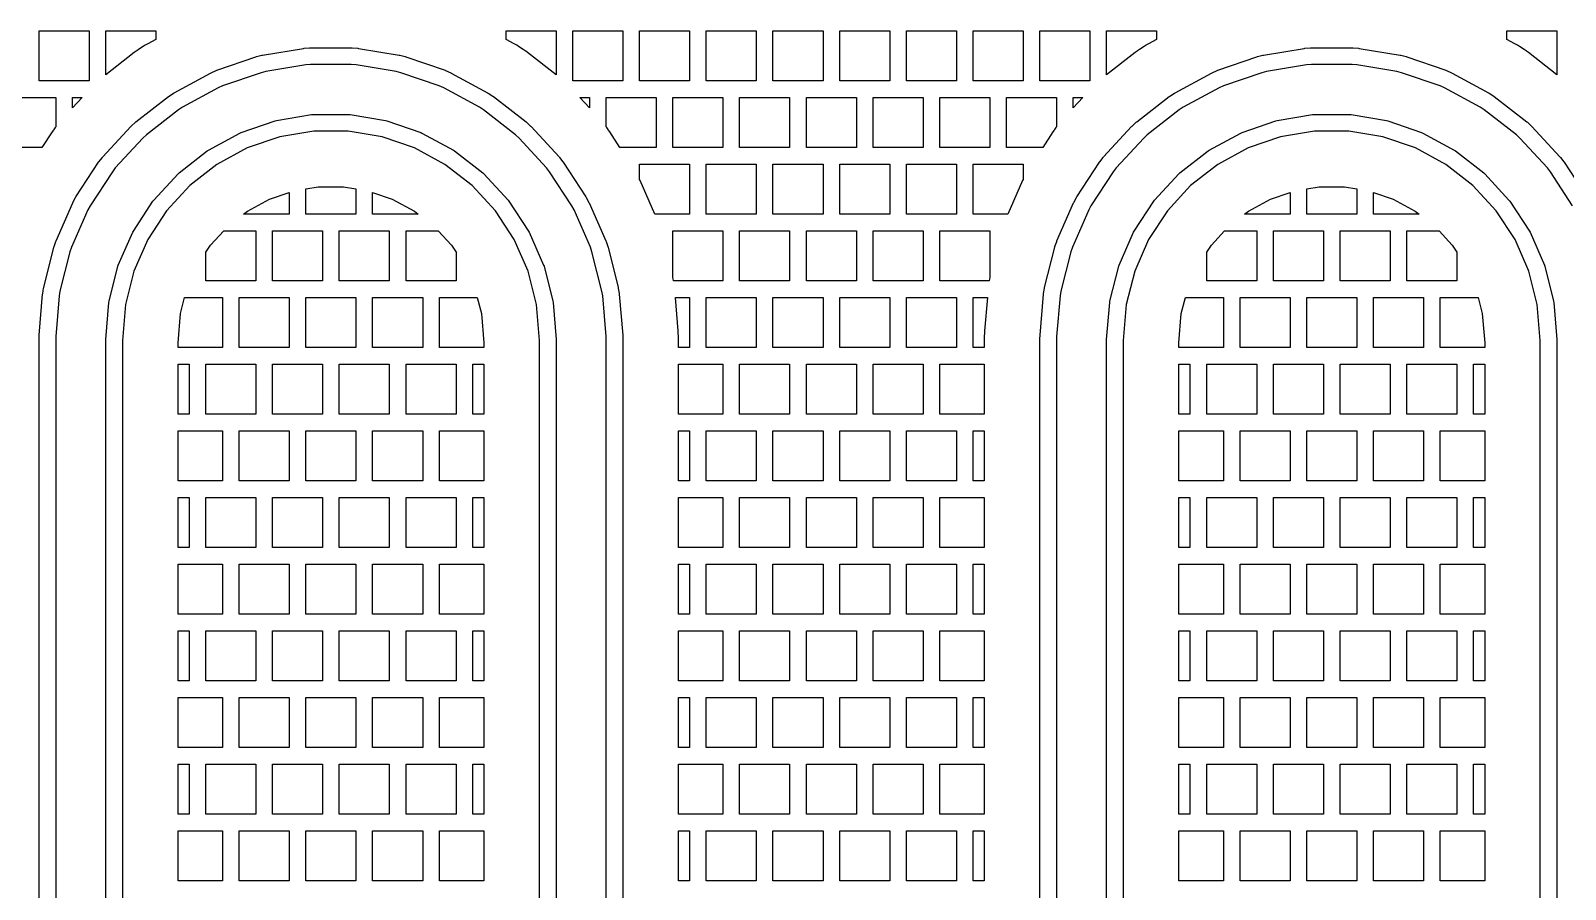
# Model space of a CAD drawing. Header units: metres. Extents: x 32 to 1978, y 32 to 1968.
# Drawn here: x 550 to 1010, y 1710 to 1967.5 of the extents above; entities that cross this region are included whole.
import ezdxf

# ---------------------------------------------------------------- set-up
doc = ezdxf.new("R2010")
doc.units = ezdxf.units.M

msp = doc.modelspace()

# ---------------------------------------------------------------- linework, layer by layer
for points in [[(552.5, 1952.5), (552.5, 1967.5), (567.5, 1967.5), (567.5, 1952.5), (552.5, 1952.5), (552.5, 1952.5)], [(572.5, 1954.26), (572.5, 1967.5), (587.5, 1967.5), (587.5, 1964.86), (585.1, 1963.56), (584.5, 1963.22), (584.32, 1963.11), (583.74, 1962.75), (582.35, 1961.84), (581.78, 1961.46), (581.62, 1961.34), (581.06, 1960.92), (572.5, 1954.26), (572.5, 1954.26)], [(692.5, 1964.86), (692.5, 1967.5), (707.5, 1967.5), (707.5, 1954.26), (698.94, 1960.92), (698.38, 1961.34), (698.22, 1961.46), (697.65, 1961.84), (696.26, 1962.75), (695.68, 1963.11), (695.5, 1963.22), (694.9, 1963.56), (692.5, 1964.86), (692.5, 1964.86)], [(712.5, 1952.5), (712.5, 1967.5), (727.5, 1967.5), (727.5, 1952.5), (712.5, 1952.5), (712.5, 1952.5)], [(732.5, 1952.5), (732.5, 1967.5), (747.5, 1967.5), (747.5, 1952.5), (732.5, 1952.5), (732.5, 1952.5)], [(752.5, 1952.5), (752.5, 1967.5), (767.5, 1967.5), (767.5, 1952.5), (752.5, 1952.5), (752.5, 1952.5)], [(772.5, 1952.5), (772.5, 1967.5), (787.5, 1967.5), (787.5, 1952.5), (772.5, 1952.5), (772.5, 1952.5)], [(792.5, 1952.5), (792.5, 1967.5), (807.5, 1967.5), (807.5, 1952.5), (792.5, 1952.5), (792.5, 1952.5)], [(812.5, 1952.5), (812.5, 1967.5), (827.5, 1967.5), (827.5, 1952.5), (812.5, 1952.5), (812.5, 1952.5)], [(832.5, 1952.5), (832.5, 1967.5), (847.5, 1967.5), (847.5, 1952.5), (832.5, 1952.5), (832.5, 1952.5)], [(852.5, 1952.5), (852.5, 1967.5), (867.5, 1967.5), (867.5, 1952.5), (852.5, 1952.5), (852.5, 1952.5)], [(872.5, 1954.26), (872.5, 1967.5), (887.5, 1967.5), (887.5, 1964.86), (885.1, 1963.56), (884.5, 1963.22), (884.32, 1963.11), (883.74, 1962.75), (882.35, 1961.84), (881.78, 1961.46), (881.62, 1961.34), (881.06, 1960.92), (872.5, 1954.26), (872.5, 1954.26)], [(992.5, 1964.86), (992.5, 1967.5), (1007.5, 1967.5), (1007.5, 1954.26), (998.94, 1960.92), (998.38, 1961.34), (998.22, 1961.46), (997.65, 1961.84), (996.26, 1962.75), (995.68, 1963.11), (995.5, 1963.22), (994.9, 1963.56), (992.5, 1964.86), (992.5, 1964.86)], [(552.5, 1875.12), (552.5, 1875.22), (552.54, 1876.05), (552.54, 1876.15), (553.57, 1888.5), (553.59, 1888.7), (553.86, 1890.33), (553.91, 1890.53), (556.95, 1902.54), (557.01, 1902.74), (557.54, 1904.3), (557.62, 1904.49), (562.59, 1915.84), (562.68, 1916.02), (563.47, 1917.48), (563.57, 1917.65), (570.35, 1928.02), (570.47, 1928.19), (571.48, 1929.49), (571.62, 1929.65), (580.01, 1938.77), (580.15, 1938.91), (581.37, 1940.03), (581.53, 1940.16), (591.3, 1947.77), (591.47, 1947.89), (592.85, 1948.8), (593.03, 1948.9), (603.92, 1954.8), (604.11, 1954.89), (605.62, 1955.55), (605.81, 1955.63), (617.53, 1959.65), (617.73, 1959.71), (619.33, 1960.11), (619.53, 1960.15), (631.75, 1962.19), (631.95, 1962.22), (633.6, 1962.36), (633.81, 1962.36), (646.19, 1962.36), (646.4, 1962.36), (648.05, 1962.22), (648.25, 1962.19), (660.47, 1960.15), (660.67, 1960.11), (662.27, 1959.71), (662.47, 1959.65), (674.19, 1955.63), (674.38, 1955.55), (675.89, 1954.89), (676.08, 1954.8), (686.97, 1948.9), (687.15, 1948.8), (688.53, 1947.89), (688.7, 1947.77), (698.47, 1940.16), (698.63, 1940.03), (699.85, 1938.91), (699.99, 1938.77), (708.38, 1929.65), (708.52, 1929.49), (709.53, 1928.19), (709.65, 1928.02), (716.43, 1917.65), (716.53, 1917.48), (717.32, 1916.02), (717.41, 1915.84), (722.38, 1904.49), (722.46, 1904.3), (722.99, 1902.74), (723.05, 1902.54), (726.09, 1890.53), (726.14, 1890.33), (726.41, 1888.7), (726.43, 1888.5), (727.46, 1876.15), (727.46, 1876.05), (727.5, 1875.22), (727.5, 1875.12), (727.5, 408.52)], [(852.5, 408.52), (852.5, 1875.12), (852.5, 1875.22), (852.54, 1876.05), (852.54, 1876.15), (853.57, 1888.5), (853.59, 1888.7), (853.86, 1890.33), (853.91, 1890.53), (856.95, 1902.54), (857.01, 1902.74), (857.54, 1904.3), (857.62, 1904.49), (862.59, 1915.84), (862.68, 1916.02), (863.47, 1917.48), (863.57, 1917.65), (870.35, 1928.02), (870.47, 1928.19), (871.48, 1929.49), (871.62, 1929.65), (880.01, 1938.77), (880.15, 1938.91), (881.37, 1940.03), (881.53, 1940.16), (891.3, 1947.77), (891.47, 1947.89), (892.85, 1948.8), (893.03, 1948.9), (903.92, 1954.8), (904.11, 1954.89), (905.62, 1955.55), (905.81, 1955.63), (917.53, 1959.65), (917.73, 1959.71), (919.33, 1960.11), (919.53, 1960.15), (931.75, 1962.19), (931.95, 1962.22), (933.6, 1962.36), (933.81, 1962.36), (946.19, 1962.36), (946.4, 1962.36), (948.05, 1962.22), (948.25, 1962.19), (960.47, 1960.15), (960.67, 1960.11), (962.27, 1959.71), (962.47, 1959.65), (974.19, 1955.63), (974.38, 1955.55), (975.89, 1954.89), (976.08, 1954.8), (986.97, 1948.9), (987.15, 1948.8), (988.53, 1947.89), (988.7, 1947.77), (998.47, 1940.16), (998.63, 1940.03), (999.85, 1938.91), (999.99, 1938.77), (1008.38, 1929.65), (1008.52, 1929.49), (1009.53, 1928.19), (1009.65, 1928.02), (1016.43, 1917.65)], [(722.5, 408.41), (722.5, 1875.07), (722.47, 1875.79), (721.46, 1887.98), (721.22, 1889.41), (718.23, 1901.21), (717.76, 1902.58), (712.87, 1913.73), (712.18, 1915), (705.52, 1925.2), (704.63, 1926.34), (696.38, 1935.3), (695.32, 1936.28), (685.71, 1943.76), (684.5, 1944.55), (673.79, 1950.35), (672.46, 1950.93), (660.94, 1954.89), (659.54, 1955.24), (647.53, 1957.24), (646.09, 1957.36), (633.91, 1957.36), (632.47, 1957.24), (620.46, 1955.24), (619.06, 1954.89), (607.54, 1950.93), (606.21, 1950.35), (595.5, 1944.55), (594.29, 1943.76), (584.68, 1936.28), (583.62, 1935.3), (575.37, 1926.34), (574.48, 1925.2), (567.82, 1915), (567.13, 1913.73), (562.24, 1902.58), (561.77, 1901.21), (558.78, 1889.41), (558.54, 1887.98), (557.53, 1875.79), (557.5, 1875.07), (557.5, 408)], [(1012.18, 1915), (1005.52, 1925.2), (1004.63, 1926.34), (996.38, 1935.3), (995.32, 1936.28), (985.71, 1943.76), (984.5, 1944.55), (973.79, 1950.35), (972.46, 1950.93), (960.94, 1954.89), (959.54, 1955.24), (947.53, 1957.24), (946.09, 1957.36), (933.91, 1957.36), (932.47, 1957.24), (920.46, 1955.24), (919.06, 1954.89), (907.54, 1950.93), (906.21, 1950.35), (895.5, 1944.55), (894.29, 1943.76), (884.68, 1936.28), (883.62, 1935.3), (875.37, 1926.34), (874.48, 1925.2), (867.82, 1915), (867.13, 1913.73), (862.24, 1902.58), (861.77, 1901.21), (858.78, 1889.41), (858.54, 1887.98), (857.53, 1875.79), (857.5, 1875.07), (857.5, 408.41)], [(542.5, 1932.5), (542.5, 1947.5), (557.5, 1947.5), (557.5, 1938.66), (557.32, 1938.43), (556.91, 1937.88), (556.79, 1937.71), (556.4, 1937.14), (553.37, 1932.5), (542.5, 1932.5), (542.5, 1932.5)], [(562.5, 1944.36), (562.5, 1947.5), (565.39, 1947.5), (562.5, 1944.36), (562.5, 1944.36)], [(714.61, 1947.5), (717.5, 1947.5), (717.5, 1944.36), (714.61, 1947.5), (714.61, 1947.5)], [(722.5, 1938.66), (722.5, 1947.5), (737.5, 1947.5), (737.5, 1932.5), (726.63, 1932.5), (723.6, 1937.14), (723.21, 1937.71), (723.09, 1937.88), (722.68, 1938.43), (722.5, 1938.66), (722.5, 1938.66)], [(742.5, 1932.5), (742.5, 1947.5), (757.5, 1947.5), (757.5, 1932.5), (742.5, 1932.5), (742.5, 1932.5)], [(762.5, 1932.5), (762.5, 1947.5), (777.5, 1947.5), (777.5, 1932.5), (762.5, 1932.5), (762.5, 1932.5)], [(782.5, 1932.5), (782.5, 1947.5), (797.5, 1947.5), (797.5, 1932.5), (782.5, 1932.5), (782.5, 1932.5)], [(802.5, 1932.5), (802.5, 1947.5), (817.5, 1947.5), (817.5, 1932.5), (802.5, 1932.5), (802.5, 1932.5)], [(822.5, 1932.5), (822.5, 1947.5), (837.5, 1947.5), (837.5, 1932.5), (822.5, 1932.5), (822.5, 1932.5)], [(842.5, 1932.5), (842.5, 1947.5), (857.5, 1947.5), (857.5, 1938.66), (857.32, 1938.43), (856.91, 1937.88), (856.79, 1937.71), (856.4, 1937.14), (853.37, 1932.5), (842.5, 1932.5), (842.5, 1932.5)], [(862.5, 1944.36), (862.5, 1947.5), (865.39, 1947.5), (862.5, 1944.36), (862.5, 1944.36)], [(572.5, 408), (572.5, 1874.71), (572.51, 1874.91), (573.43, 1886.02), (573.5, 1886.43), (576.13, 1896.83), (576.26, 1897.22), (580.57, 1907.04), (580.77, 1907.41), (586.64, 1916.39), (586.89, 1916.72), (594.16, 1924.61), (594.46, 1924.89), (602.93, 1931.48), (603.28, 1931.71), (612.71, 1936.81), (613.09, 1936.98), (623.24, 1940.46), (623.64, 1940.56), (634.22, 1942.33), (634.64, 1942.36), (645.36, 1942.36), (645.78, 1942.33), (656.36, 1940.56), (656.76, 1940.46), (666.91, 1936.98), (667.29, 1936.81), (676.72, 1931.71), (677.07, 1931.48), (685.54, 1924.89), (685.84, 1924.61), (693.11, 1916.72), (693.36, 1916.39), (699.23, 1907.41), (699.43, 1907.04), (703.74, 1897.22), (703.87, 1896.83), (706.5, 1886.43), (706.57, 1886.02), (707.49, 1874.91), (707.5, 1874.71), (707.5, 408.05)], [(872.5, 408.05), (872.5, 1874.71), (872.51, 1874.91), (873.43, 1886.02), (873.5, 1886.43), (876.13, 1896.83), (876.26, 1897.22), (880.57, 1907.04), (880.77, 1907.41), (886.64, 1916.39), (886.89, 1916.72), (894.16, 1924.61), (894.46, 1924.89), (902.93, 1931.48), (903.28, 1931.71), (912.71, 1936.81), (913.09, 1936.98), (923.24, 1940.46), (923.64, 1940.56), (934.22, 1942.33), (934.64, 1942.36), (945.36, 1942.36), (945.78, 1942.33), (956.36, 1940.56), (956.76, 1940.46), (966.91, 1936.98), (967.29, 1936.81), (976.72, 1931.71), (977.07, 1931.48), (985.54, 1924.89), (985.84, 1924.61), (993.11, 1916.72), (993.36, 1916.39), (999.23, 1907.41), (999.43, 1907.04), (1003.74, 1897.22), (1003.87, 1896.83), (1006.5, 1886.43), (1006.57, 1886.02), (1007.49, 1874.91), (1007.5, 1874.71), (1007.5, 408)], [(702.5, 408), (702.5, 1874.6), (701.61, 1885.4), (699.07, 1895.4), (694.93, 1904.85), (689.29, 1913.48), (682.3, 1921.07), (674.16, 1927.41), (665.09, 1932.32), (655.33, 1935.67), (645.16, 1937.36), (634.84, 1937.36), (624.67, 1935.67), (614.91, 1932.32), (605.84, 1927.41), (597.7, 1921.07), (590.71, 1913.48), (585.07, 1904.85), (580.93, 1895.4), (578.39, 1885.4), (577.5, 1874.6), (577.5, 408)], [(1002.5, 1874.6), (1001.61, 1885.4), (999.07, 1895.4), (994.93, 1904.85), (989.29, 1913.48), (982.3, 1921.07), (974.16, 1927.41), (965.09, 1932.32), (955.33, 1935.67), (945.16, 1937.36), (934.84, 1937.36), (924.67, 1935.67), (914.91, 1932.32), (905.84, 1927.41), (897.7, 1921.07), (890.71, 1913.48), (885.07, 1904.85), (880.93, 1895.4), (878.39, 1885.4), (877.5, 1874.6), (877.5, 408)], [(732.5, 1922.9), (732.5, 1927.5), (747.5, 1927.5), (747.5, 1912.5), (737.07, 1912.5), (732.67, 1922.53), (732.5, 1922.9), (732.5, 1922.9)], [(752.5, 1912.5), (752.5, 1927.5), (767.5, 1927.5), (767.5, 1912.5), (752.5, 1912.5), (752.5, 1912.5)], [(772.5, 1912.5), (772.5, 1927.5), (787.5, 1927.5), (787.5, 1912.5), (772.5, 1912.5), (772.5, 1912.5)], [(792.5, 1912.5), (792.5, 1927.5), (807.5, 1927.5), (807.5, 1912.5), (792.5, 1912.5), (792.5, 1912.5)], [(812.5, 1912.5), (812.5, 1927.5), (827.5, 1927.5), (827.5, 1912.5), (812.5, 1912.5), (812.5, 1912.5)], [(832.5, 1912.5), (832.5, 1927.5), (847.5, 1927.5), (847.5, 1922.9), (847.33, 1922.53), (842.93, 1912.5), (832.5, 1912.5), (832.5, 1912.5)], [(627.5, 1919.02), (627.5, 1912.5), (613.82, 1912.5), (614.99, 1913.41), (621.63, 1917), (627.5, 1919.02), (627.5, 1919.02)], [(627.5, 1919.02), (627.5, 1912.5), (613.82, 1912.5), (614.99, 1913.41), (621.63, 1917), (627.5, 1919.02), (627.5, 1919.02)], [(627.5, 1919.02), (627.5, 1912.5), (613.82, 1912.5), (614.99, 1913.41), (621.63, 1917), (627.5, 1919.02), (627.5, 1919.02)], [(632.5, 1912.5), (632.5, 1920.08), (636.22, 1920.7), (643.78, 1920.7), (647.5, 1920.08), (647.5, 1912.5), (632.5, 1912.5), (632.5, 1912.5)], [(632.5, 1912.5), (632.5, 1920.08), (636.22, 1920.7), (643.78, 1920.7), (647.5, 1920.08), (647.5, 1912.5), (632.5, 1912.5), (632.5, 1912.5)], [(632.5, 1912.5), (632.5, 1920.08), (636.22, 1920.7), (643.78, 1920.7), (647.5, 1920.08), (647.5, 1912.5), (632.5, 1912.5), (632.5, 1912.5)], [(652.5, 1912.5), (652.5, 1919.02), (658.37, 1917), (665.01, 1913.41), (666.18, 1912.5), (652.5, 1912.5), (652.5, 1912.5)], [(652.5, 1912.5), (652.5, 1919.02), (658.37, 1917), (665.01, 1913.41), (666.18, 1912.5), (652.5, 1912.5), (652.5, 1912.5)], [(652.5, 1912.5), (652.5, 1919.02), (658.37, 1917), (665.01, 1913.41), (666.18, 1912.5), (652.5, 1912.5), (652.5, 1912.5)], [(927.5, 1919.02), (927.5, 1912.5), (913.82, 1912.5), (914.99, 1913.41), (921.63, 1917), (927.5, 1919.02), (927.5, 1919.02)], [(927.5, 1919.02), (927.5, 1912.5), (913.82, 1912.5), (914.99, 1913.41), (921.63, 1917), (927.5, 1919.02), (927.5, 1919.02)], [(927.5, 1919.02), (927.5, 1912.5), (913.82, 1912.5), (914.99, 1913.41), (921.63, 1917), (927.5, 1919.02), (927.5, 1919.02)], [(932.5, 1912.5), (932.5, 1920.08), (936.22, 1920.7), (943.78, 1920.7), (947.5, 1920.08), (947.5, 1912.5), (932.5, 1912.5), (932.5, 1912.5)], [(932.5, 1912.5), (932.5, 1920.08), (936.22, 1920.7), (943.78, 1920.7), (947.5, 1920.08), (947.5, 1912.5), (932.5, 1912.5), (932.5, 1912.5)], [(932.5, 1912.5), (932.5, 1920.08), (936.22, 1920.7), (943.78, 1920.7), (947.5, 1920.08), (947.5, 1912.5), (932.5, 1912.5), (932.5, 1912.5)], [(952.5, 1912.5), (952.5, 1919.02), (958.37, 1917), (965.01, 1913.41), (966.18, 1912.5), (952.5, 1912.5), (952.5, 1912.5)], [(952.5, 1912.5), (952.5, 1919.02), (958.37, 1917), (965.01, 1913.41), (966.18, 1912.5), (952.5, 1912.5), (952.5, 1912.5)], [(952.5, 1912.5), (952.5, 1919.02), (958.37, 1917), (965.01, 1913.41), (966.18, 1912.5), (952.5, 1912.5), (952.5, 1912.5)], [(602.5, 1892.5), (602.5, 1901.05), (603.91, 1903.21), (607.86, 1907.5), (617.5, 1907.5), (617.5, 1892.5), (602.5, 1892.5), (602.5, 1892.5)], [(602.5, 1892.5), (602.5, 1901.05), (603.91, 1903.21), (607.86, 1907.5), (617.5, 1907.5), (617.5, 1892.5), (602.5, 1892.5), (602.5, 1892.5)], [(602.5, 1892.5), (602.5, 1901.05), (603.91, 1903.21), (607.86, 1907.5), (617.5, 1907.5), (617.5, 1892.5), (602.5, 1892.5), (602.5, 1892.5)], [(602.5, 1892.5), (602.5, 1901.05), (603.91, 1903.21), (607.86, 1907.5), (617.5, 1907.5), (617.5, 1892.5), (602.5, 1892.5), (602.5, 1892.5)], [(622.5, 1892.5), (622.5, 1907.5), (637.5, 1907.5), (637.5, 1892.5), (622.5, 1892.5), (622.5, 1892.5)], [(642.5, 1892.5), (642.5, 1907.5), (657.5, 1907.5), (657.5, 1892.5), (642.5, 1892.5), (642.5, 1892.5)], [(662.5, 1892.5), (662.5, 1907.5), (672.14, 1907.5), (676.09, 1903.21), (677.5, 1901.05), (677.5, 1892.5), (662.5, 1892.5), (662.5, 1892.5)], [(742.5, 1893.48), (742.5, 1907.5), (757.5, 1907.5), (757.5, 1892.5), (742.67, 1892.5), (742.58, 1893.07), (742.5, 1893.48), (742.5, 1893.48)], [(762.5, 1892.5), (762.5, 1907.5), (777.5, 1907.5), (777.5, 1892.5), (762.5, 1892.5), (762.5, 1892.5)], [(782.5, 1892.5), (782.5, 1907.5), (797.5, 1907.5), (797.5, 1892.5), (782.5, 1892.5), (782.5, 1892.5)], [(802.5, 1892.5), (802.5, 1907.5), (817.5, 1907.5), (817.5, 1892.5), (802.5, 1892.5), (802.5, 1892.5)], [(822.5, 1892.5), (822.5, 1907.5), (837.5, 1907.5), (837.5, 1893.48), (837.42, 1893.07), (837.33, 1892.5), (822.5, 1892.5), (822.5, 1892.5)], [(902.5, 1892.5), (902.5, 1901.05), (903.91, 1903.21), (907.86, 1907.5), (917.5, 1907.5), (917.5, 1892.5), (902.5, 1892.5), (902.5, 1892.5)], [(902.5, 1892.5), (902.5, 1901.05), (903.91, 1903.21), (907.86, 1907.5), (917.5, 1907.5), (917.5, 1892.5), (902.5, 1892.5), (902.5, 1892.5)], [(902.5, 1892.5), (902.5, 1901.05), (903.91, 1903.21), (907.86, 1907.5), (917.5, 1907.5), (917.5, 1892.5), (902.5, 1892.5), (902.5, 1892.5)], [(902.5, 1892.5), (902.5, 1901.05), (903.91, 1903.21), (907.86, 1907.5), (917.5, 1907.5), (917.5, 1892.5), (902.5, 1892.5), (902.5, 1892.5)], [(922.5, 1892.5), (922.5, 1907.5), (937.5, 1907.5), (937.5, 1892.5), (922.5, 1892.5), (922.5, 1892.5)], [(942.5, 1892.5), (942.5, 1907.5), (957.5, 1907.5), (957.5, 1892.5), (942.5, 1892.5), (942.5, 1892.5)], [(962.5, 1892.5), (962.5, 1907.5), (972.14, 1907.5), (976.09, 1903.21), (977.5, 1901.05), (977.5, 1892.5), (962.5, 1892.5), (962.5, 1892.5)], [(596.12, 1887.5), (607.5, 1887.5), (607.5, 1872.5), (594.17, 1872.5), (594.17, 1873.91), (594.89, 1882.65), (596.12, 1887.5), (596.12, 1887.5)], [(612.5, 1872.5), (612.5, 1887.5), (627.5, 1887.5), (627.5, 1872.5), (612.5, 1872.5), (612.5, 1872.5)], [(632.5, 1872.5), (632.5, 1887.5), (647.5, 1887.5), (647.5, 1872.5), (632.5, 1872.5), (632.5, 1872.5)], [(652.5, 1872.5), (652.5, 1887.5), (667.5, 1887.5), (667.5, 1872.5), (652.5, 1872.5), (652.5, 1872.5)], [(672.5, 1872.5), (672.5, 1887.5), (683.88, 1887.5), (685.11, 1882.65), (685.83, 1873.91), (685.83, 1872.5), (672.5, 1872.5), (672.5, 1872.5)], [(672.5, 1872.5), (672.5, 1887.5), (683.88, 1887.5), (685.11, 1882.65), (685.83, 1873.91), (685.83, 1872.5), (672.5, 1872.5), (672.5, 1872.5)], [(672.5, 1872.5), (672.5, 1887.5), (683.88, 1887.5), (685.11, 1882.65), (685.83, 1873.91), (685.83, 1872.5), (672.5, 1872.5), (672.5, 1872.5)], [(672.5, 1872.5), (672.5, 1887.5), (683.88, 1887.5), (685.11, 1882.65), (685.83, 1873.91), (685.83, 1872.5), (672.5, 1872.5), (672.5, 1872.5)], [(672.5, 1872.5), (672.5, 1887.5), (683.88, 1887.5), (685.11, 1882.65), (685.83, 1873.91), (685.83, 1872.5), (672.5, 1872.5), (672.5, 1872.5)], [(743.24, 1887.5), (747.5, 1887.5), (747.5, 1872.5), (744.17, 1872.5), (744.17, 1875.12), (744.16, 1875.46), (744.16, 1875.57), (744.15, 1875.91), (744.12, 1876.74), (744.1, 1877.08), (744.09, 1877.19), (744.07, 1877.53), (743.24, 1887.5), (743.24, 1887.5)], [(752.5, 1872.5), (752.5, 1887.5), (767.5, 1887.5), (767.5, 1872.5), (752.5, 1872.5), (752.5, 1872.5)], [(772.5, 1872.5), (772.5, 1887.5), (787.5, 1887.5), (787.5, 1872.5), (772.5, 1872.5), (772.5, 1872.5)], [(792.5, 1872.5), (792.5, 1887.5), (807.5, 1887.5), (807.5, 1872.5), (792.5, 1872.5), (792.5, 1872.5)], [(812.5, 1872.5), (812.5, 1887.5), (827.5, 1887.5), (827.5, 1872.5), (812.5, 1872.5), (812.5, 1872.5)], [(832.5, 1872.5), (832.5, 1887.5), (836.76, 1887.5), (835.93, 1877.53), (835.91, 1877.19), (835.9, 1877.08), (835.88, 1876.74), (835.85, 1875.91), (835.84, 1875.57), (835.84, 1875.46), (835.83, 1875.12), (835.83, 1872.5), (832.5, 1872.5), (832.5, 1872.5)], [(832.5, 1872.5), (832.5, 1887.5), (836.76, 1887.5), (835.93, 1877.53), (835.91, 1877.19), (835.9, 1877.08), (835.88, 1876.74), (835.85, 1875.91), (835.84, 1875.57), (835.84, 1875.46), (835.83, 1875.12), (835.83, 1872.5), (832.5, 1872.5), (832.5, 1872.5)], [(896.12, 1887.5), (907.5, 1887.5), (907.5, 1872.5), (894.17, 1872.5), (894.17, 1873.91), (894.89, 1882.65), (896.12, 1887.5), (896.12, 1887.5)], [(912.5, 1872.5), (912.5, 1887.5), (927.5, 1887.5), (927.5, 1872.5), (912.5, 1872.5), (912.5, 1872.5)], [(932.5, 1872.5), (932.5, 1887.5), (947.5, 1887.5), (947.5, 1872.5), (932.5, 1872.5), (932.5, 1872.5)], [(952.5, 1872.5), (952.5, 1887.5), (967.5, 1887.5), (967.5, 1872.5), (952.5, 1872.5), (952.5, 1872.5)], [(972.5, 1872.5), (972.5, 1887.5), (983.88, 1887.5), (985.11, 1882.65), (985.83, 1873.91), (985.83, 1872.5), (972.5, 1872.5), (972.5, 1872.5)], [(972.5, 1872.5), (972.5, 1887.5), (983.88, 1887.5), (985.11, 1882.65), (985.83, 1873.91), (985.83, 1872.5), (972.5, 1872.5), (972.5, 1872.5)], [(972.5, 1872.5), (972.5, 1887.5), (983.88, 1887.5), (985.11, 1882.65), (985.83, 1873.91), (985.83, 1872.5), (972.5, 1872.5), (972.5, 1872.5)], [(972.5, 1872.5), (972.5, 1887.5), (983.88, 1887.5), (985.11, 1882.65), (985.83, 1873.91), (985.83, 1872.5), (972.5, 1872.5), (972.5, 1872.5)], [(972.5, 1872.5), (972.5, 1887.5), (983.88, 1887.5), (985.11, 1882.65), (985.83, 1873.91), (985.83, 1872.5), (972.5, 1872.5), (972.5, 1872.5)], [(552.5, 408), (552.5, 1875.12), (552.5, 1875.12)], [(1002.5, 408), (1002.5, 1874.6), (1002.5, 1874.6)], [(594.17, 1867.5), (597.5, 1867.5), (597.5, 1852.5), (594.17, 1852.5), (594.17, 1867.5), (594.17, 1867.5)], [(594.17, 1867.5), (597.5, 1867.5), (597.5, 1852.5), (594.17, 1852.5), (594.17, 1867.5), (594.17, 1867.5)], [(594.17, 1867.5), (597.5, 1867.5), (597.5, 1852.5), (594.17, 1852.5), (594.17, 1867.5), (594.17, 1867.5)], [(594.17, 1867.5), (597.5, 1867.5), (597.5, 1852.5), (594.17, 1852.5), (594.17, 1867.5), (594.17, 1867.5)], [(594.17, 1867.5), (597.5, 1867.5), (597.5, 1852.5), (594.17, 1852.5), (594.17, 1867.5), (594.17, 1867.5)], [(602.5, 1852.5), (602.5, 1867.5), (617.5, 1867.5), (617.5, 1852.5), (602.5, 1852.5), (602.5, 1852.5)], [(622.5, 1852.5), (622.5, 1867.5), (637.5, 1867.5), (637.5, 1852.5), (622.5, 1852.5), (622.5, 1852.5)], [(642.5, 1852.5), (642.5, 1867.5), (657.5, 1867.5), (657.5, 1852.5), (642.5, 1852.5), (642.5, 1852.5)], [(662.5, 1852.5), (662.5, 1867.5), (677.5, 1867.5), (677.5, 1852.5), (662.5, 1852.5), (662.5, 1852.5)], [(682.5, 1852.5), (682.5, 1867.5), (685.83, 1867.5), (685.83, 1852.5), (682.5, 1852.5), (682.5, 1852.5)], [(744.17, 1867.5), (757.5, 1867.5), (757.5, 1852.5), (744.17, 1852.5), (744.17, 1867.5), (744.17, 1867.5)], [(762.5, 1852.5), (762.5, 1867.5), (777.5, 1867.5), (777.5, 1852.5), (762.5, 1852.5), (762.5, 1852.5)], [(782.5, 1852.5), (782.5, 1867.5), (797.5, 1867.5), (797.5, 1852.5), (782.5, 1852.5), (782.5, 1852.5)], [(802.5, 1852.5), (802.5, 1867.5), (817.5, 1867.5), (817.5, 1852.5), (802.5, 1852.5), (802.5, 1852.5)], [(822.5, 1852.5), (822.5, 1867.5), (835.83, 1867.5), (835.83, 1852.5), (822.5, 1852.5), (822.5, 1852.5)], [(894.17, 1867.5), (897.5, 1867.5), (897.5, 1852.5), (894.17, 1852.5), (894.17, 1867.5), (894.17, 1867.5)], [(894.17, 1867.5), (897.5, 1867.5), (897.5, 1852.5), (894.17, 1852.5), (894.17, 1867.5), (894.17, 1867.5)], [(894.17, 1867.5), (897.5, 1867.5), (897.5, 1852.5), (894.17, 1852.5), (894.17, 1867.5), (894.17, 1867.5)], [(894.17, 1867.5), (897.5, 1867.5), (897.5, 1852.5), (894.17, 1852.5), (894.17, 1867.5), (894.17, 1867.5)], [(894.17, 1867.5), (897.5, 1867.5), (897.5, 1852.5), (894.17, 1852.5), (894.17, 1867.5), (894.17, 1867.5)], [(902.5, 1852.5), (902.5, 1867.5), (917.5, 1867.5), (917.5, 1852.5), (902.5, 1852.5), (902.5, 1852.5)], [(922.5, 1852.5), (922.5, 1867.5), (937.5, 1867.5), (937.5, 1852.5), (922.5, 1852.5), (922.5, 1852.5)], [(942.5, 1852.5), (942.5, 1867.5), (957.5, 1867.5), (957.5, 1852.5), (942.5, 1852.5), (942.5, 1852.5)], [(962.5, 1852.5), (962.5, 1867.5), (977.5, 1867.5), (977.5, 1852.5), (962.5, 1852.5), (962.5, 1852.5)], [(982.5, 1852.5), (982.5, 1867.5), (985.83, 1867.5), (985.83, 1852.5), (982.5, 1852.5), (982.5, 1852.5)], [(594.17, 1847.5), (607.5, 1847.5), (607.5, 1832.5), (594.17, 1832.5), (594.17, 1847.5), (594.17, 1847.5)], [(612.5, 1832.5), (612.5, 1847.5), (627.5, 1847.5), (627.5, 1832.5), (612.5, 1832.5), (612.5, 1832.5)], [(632.5, 1832.5), (632.5, 1847.5), (647.5, 1847.5), (647.5, 1832.5), (632.5, 1832.5), (632.5, 1832.5)], [(652.5, 1832.5), (652.5, 1847.5), (667.5, 1847.5), (667.5, 1832.5), (652.5, 1832.5), (652.5, 1832.5)], [(672.5, 1832.5), (672.5, 1847.5), (685.83, 1847.5), (685.83, 1832.5), (672.5, 1832.5), (672.5, 1832.5)], [(744.17, 1847.5), (747.5, 1847.5), (747.5, 1832.5), (744.17, 1832.5), (744.17, 1847.5), (744.17, 1847.5)], [(752.5, 1832.5), (752.5, 1847.5), (767.5, 1847.5), (767.5, 1832.5), (752.5, 1832.5), (752.5, 1832.5)], [(772.5, 1832.5), (772.5, 1847.5), (787.5, 1847.5), (787.5, 1832.5), (772.5, 1832.5), (772.5, 1832.5)], [(792.5, 1832.5), (792.5, 1847.5), (807.5, 1847.5), (807.5, 1832.5), (792.5, 1832.5), (792.5, 1832.5)], [(812.5, 1832.5), (812.5, 1847.5), (827.5, 1847.5), (827.5, 1832.5), (812.5, 1832.5), (812.5, 1832.5)], [(832.5, 1832.5), (832.5, 1847.5), (835.83, 1847.5), (835.83, 1832.5), (832.5, 1832.5), (832.5, 1832.5)], [(832.5, 1832.5), (832.5, 1847.5), (835.83, 1847.5), (835.83, 1832.5), (832.5, 1832.5), (832.5, 1832.5)], [(894.17, 1847.5), (907.5, 1847.5), (907.5, 1832.5), (894.17, 1832.5), (894.17, 1847.5), (894.17, 1847.5)], [(912.5, 1832.5), (912.5, 1847.5), (927.5, 1847.5), (927.5, 1832.5), (912.5, 1832.5), (912.5, 1832.5)], [(932.5, 1832.5), (932.5, 1847.5), (947.5, 1847.5), (947.5, 1832.5), (932.5, 1832.5), (932.5, 1832.5)], [(952.5, 1832.5), (952.5, 1847.5), (967.5, 1847.5), (967.5, 1832.5), (952.5, 1832.5), (952.5, 1832.5)], [(972.5, 1832.5), (972.5, 1847.5), (985.83, 1847.5), (985.83, 1832.5), (972.5, 1832.5), (972.5, 1832.5)], [(594.17, 1827.5), (597.5, 1827.5), (597.5, 1812.5), (594.17, 1812.5), (594.17, 1827.5), (594.17, 1827.5)], [(594.17, 1827.5), (597.5, 1827.5), (597.5, 1812.5), (594.17, 1812.5), (594.17, 1827.5), (594.17, 1827.5)], [(602.5, 1812.5), (602.5, 1827.5), (617.5, 1827.5), (617.5, 1812.5), (602.5, 1812.5), (602.5, 1812.5)], [(622.5, 1812.5), (622.5, 1827.5), (637.5, 1827.5), (637.5, 1812.5), (622.5, 1812.5), (622.5, 1812.5)], [(642.5, 1812.5), (642.5, 1827.5), (657.5, 1827.5), (657.5, 1812.5), (642.5, 1812.5), (642.5, 1812.5)], [(662.5, 1812.5), (662.5, 1827.5), (677.5, 1827.5), (677.5, 1812.5), (662.5, 1812.5), (662.5, 1812.5)], [(682.5, 1812.5), (682.5, 1827.5), (685.83, 1827.5), (685.83, 1812.5), (682.5, 1812.5), (682.5, 1812.5)], [(744.17, 1827.5), (757.5, 1827.5), (757.5, 1812.5), (744.17, 1812.5), (744.17, 1827.5), (744.17, 1827.5)], [(762.5, 1812.5), (762.5, 1827.5), (777.5, 1827.5), (777.5, 1812.5), (762.5, 1812.5), (762.5, 1812.5)], [(782.5, 1812.5), (782.5, 1827.5), (797.5, 1827.5), (797.5, 1812.5), (782.5, 1812.5), (782.5, 1812.5)], [(802.5, 1812.5), (802.5, 1827.5), (817.5, 1827.5), (817.5, 1812.5), (802.5, 1812.5), (802.5, 1812.5)], [(822.5, 1812.5), (822.5, 1827.5), (835.83, 1827.5), (835.83, 1812.5), (822.5, 1812.5), (822.5, 1812.5)], [(894.17, 1827.5), (897.5, 1827.5), (897.5, 1812.5), (894.17, 1812.5), (894.17, 1827.5), (894.17, 1827.5)], [(894.17, 1827.5), (897.5, 1827.5), (897.5, 1812.5), (894.17, 1812.5), (894.17, 1827.5), (894.17, 1827.5)], [(902.5, 1812.5), (902.5, 1827.5), (917.5, 1827.5), (917.5, 1812.5), (902.5, 1812.5), (902.5, 1812.5)], [(922.5, 1812.5), (922.5, 1827.5), (937.5, 1827.5), (937.5, 1812.5), (922.5, 1812.5), (922.5, 1812.5)], [(942.5, 1812.5), (942.5, 1827.5), (957.5, 1827.5), (957.5, 1812.5), (942.5, 1812.5), (942.5, 1812.5)], [(962.5, 1812.5), (962.5, 1827.5), (977.5, 1827.5), (977.5, 1812.5), (962.5, 1812.5), (962.5, 1812.5)], [(982.5, 1812.5), (982.5, 1827.5), (985.83, 1827.5), (985.83, 1812.5), (982.5, 1812.5), (982.5, 1812.5)], [(594.17, 1807.5), (607.5, 1807.5), (607.5, 1792.5), (594.17, 1792.5), (594.17, 1807.5), (594.17, 1807.5)], [(612.5, 1792.5), (612.5, 1807.5), (627.5, 1807.5), (627.5, 1792.5), (612.5, 1792.5), (612.5, 1792.5)], [(632.5, 1792.5), (632.5, 1807.5), (647.5, 1807.5), (647.5, 1792.5), (632.5, 1792.5), (632.5, 1792.5)], [(652.5, 1792.5), (652.5, 1807.5), (667.5, 1807.5), (667.5, 1792.5), (652.5, 1792.5), (652.5, 1792.5)], [(672.5, 1792.5), (672.5, 1807.5), (685.83, 1807.5), (685.83, 1792.5), (672.5, 1792.5), (672.5, 1792.5)], [(744.17, 1807.5), (747.5, 1807.5), (747.5, 1792.5), (744.17, 1792.5), (744.17, 1807.5), (744.17, 1807.5)], [(752.5, 1792.5), (752.5, 1807.5), (767.5, 1807.5), (767.5, 1792.5), (752.5, 1792.5), (752.5, 1792.5)], [(772.5, 1792.5), (772.5, 1807.5), (787.5, 1807.5), (787.5, 1792.5), (772.5, 1792.5), (772.5, 1792.5)], [(792.5, 1792.5), (792.5, 1807.5), (807.5, 1807.5), (807.5, 1792.5), (792.5, 1792.5), (792.5, 1792.5)], [(812.5, 1792.5), (812.5, 1807.5), (827.5, 1807.5), (827.5, 1792.5), (812.5, 1792.5), (812.5, 1792.5)], [(832.5, 1792.5), (832.5, 1807.5), (835.83, 1807.5), (835.83, 1792.5), (832.5, 1792.5), (832.5, 1792.5)], [(832.5, 1792.5), (832.5, 1807.5), (835.83, 1807.5), (835.83, 1792.5), (832.5, 1792.5), (832.5, 1792.5)], [(894.17, 1807.5), (907.5, 1807.5), (907.5, 1792.5), (894.17, 1792.5), (894.17, 1807.5), (894.17, 1807.5)], [(912.5, 1792.5), (912.5, 1807.5), (927.5, 1807.5), (927.5, 1792.5), (912.5, 1792.5), (912.5, 1792.5)], [(932.5, 1792.5), (932.5, 1807.5), (947.5, 1807.5), (947.5, 1792.5), (932.5, 1792.5), (932.5, 1792.5)], [(952.5, 1792.5), (952.5, 1807.5), (967.5, 1807.5), (967.5, 1792.5), (952.5, 1792.5), (952.5, 1792.5)], [(972.5, 1792.5), (972.5, 1807.5), (985.83, 1807.5), (985.83, 1792.5), (972.5, 1792.5), (972.5, 1792.5)], [(594.17, 1787.5), (597.5, 1787.5), (597.5, 1772.5), (594.17, 1772.5), (594.17, 1787.5), (594.17, 1787.5)], [(594.17, 1787.5), (597.5, 1787.5), (597.5, 1772.5), (594.17, 1772.5), (594.17, 1787.5), (594.17, 1787.5)], [(602.5, 1772.5), (602.5, 1787.5), (617.5, 1787.5), (617.5, 1772.5), (602.5, 1772.5), (602.5, 1772.5)], [(622.5, 1772.5), (622.5, 1787.5), (637.5, 1787.5), (637.5, 1772.5), (622.5, 1772.5), (622.5, 1772.5)], [(642.5, 1772.5), (642.5, 1787.5), (657.5, 1787.5), (657.5, 1772.5), (642.5, 1772.5), (642.5, 1772.5)], [(662.5, 1772.5), (662.5, 1787.5), (677.5, 1787.5), (677.5, 1772.5), (662.5, 1772.5), (662.5, 1772.5)], [(682.5, 1772.5), (682.5, 1787.5), (685.83, 1787.5), (685.83, 1772.5), (682.5, 1772.5), (682.5, 1772.5)], [(744.17, 1787.5), (757.5, 1787.5), (757.5, 1772.5), (744.17, 1772.5), (744.17, 1787.5), (744.17, 1787.5)], [(762.5, 1772.5), (762.5, 1787.5), (777.5, 1787.5), (777.5, 1772.5), (762.5, 1772.5), (762.5, 1772.5)], [(782.5, 1772.5), (782.5, 1787.5), (797.5, 1787.5), (797.5, 1772.5), (782.5, 1772.5), (782.5, 1772.5)], [(802.5, 1772.5), (802.5, 1787.5), (817.5, 1787.5), (817.5, 1772.5), (802.5, 1772.5), (802.5, 1772.5)], [(822.5, 1772.5), (822.5, 1787.5), (835.83, 1787.5), (835.83, 1772.5), (822.5, 1772.5), (822.5, 1772.5)], [(894.17, 1787.5), (897.5, 1787.5), (897.5, 1772.5), (894.17, 1772.5), (894.17, 1787.5), (894.17, 1787.5)], [(894.17, 1787.5), (897.5, 1787.5), (897.5, 1772.5), (894.17, 1772.5), (894.17, 1787.5), (894.17, 1787.5)], [(902.5, 1772.5), (902.5, 1787.5), (917.5, 1787.5), (917.5, 1772.5), (902.5, 1772.5), (902.5, 1772.5)], [(922.5, 1772.5), (922.5, 1787.5), (937.5, 1787.5), (937.5, 1772.5), (922.5, 1772.5), (922.5, 1772.5)], [(942.5, 1772.5), (942.5, 1787.5), (957.5, 1787.5), (957.5, 1772.5), (942.5, 1772.5), (942.5, 1772.5)], [(962.5, 1772.5), (962.5, 1787.5), (977.5, 1787.5), (977.5, 1772.5), (962.5, 1772.5), (962.5, 1772.5)], [(982.5, 1772.5), (982.5, 1787.5), (985.83, 1787.5), (985.83, 1772.5), (982.5, 1772.5), (982.5, 1772.5)], [(594.17, 1767.5), (607.5, 1767.5), (607.5, 1752.5), (594.17, 1752.5), (594.17, 1767.5), (594.17, 1767.5)], [(612.5, 1752.5), (612.5, 1767.5), (627.5, 1767.5), (627.5, 1752.5), (612.5, 1752.5), (612.5, 1752.5)], [(632.5, 1752.5), (632.5, 1767.5), (647.5, 1767.5), (647.5, 1752.5), (632.5, 1752.5), (632.5, 1752.5)], [(652.5, 1752.5), (652.5, 1767.5), (667.5, 1767.5), (667.5, 1752.5), (652.5, 1752.5), (652.5, 1752.5)], [(672.5, 1752.5), (672.5, 1767.5), (685.83, 1767.5), (685.83, 1752.5), (672.5, 1752.5), (672.5, 1752.5)], [(744.17, 1767.5), (747.5, 1767.5), (747.5, 1752.5), (744.17, 1752.5), (744.17, 1767.5), (744.17, 1767.5)], [(752.5, 1752.5), (752.5, 1767.5), (767.5, 1767.5), (767.5, 1752.5), (752.5, 1752.5), (752.5, 1752.5)], [(772.5, 1752.5), (772.5, 1767.5), (787.5, 1767.5), (787.5, 1752.5), (772.5, 1752.5), (772.5, 1752.5)], [(792.5, 1752.5), (792.5, 1767.5), (807.5, 1767.5), (807.5, 1752.5), (792.5, 1752.5), (792.5, 1752.5)], [(812.5, 1752.5), (812.5, 1767.5), (827.5, 1767.5), (827.5, 1752.5), (812.5, 1752.5), (812.5, 1752.5)], [(832.5, 1752.5), (832.5, 1767.5), (835.83, 1767.5), (835.83, 1752.5), (832.5, 1752.5), (832.5, 1752.5)], [(832.5, 1752.5), (832.5, 1767.5), (835.83, 1767.5), (835.83, 1752.5), (832.5, 1752.5), (832.5, 1752.5)], [(894.17, 1767.5), (907.5, 1767.5), (907.5, 1752.5), (894.17, 1752.5), (894.17, 1767.5), (894.17, 1767.5)], [(912.5, 1752.5), (912.5, 1767.5), (927.5, 1767.5), (927.5, 1752.5), (912.5, 1752.5), (912.5, 1752.5)], [(932.5, 1752.5), (932.5, 1767.5), (947.5, 1767.5), (947.5, 1752.5), (932.5, 1752.5), (932.5, 1752.5)], [(952.5, 1752.5), (952.5, 1767.5), (967.5, 1767.5), (967.5, 1752.5), (952.5, 1752.5), (952.5, 1752.5)], [(972.5, 1752.5), (972.5, 1767.5), (985.83, 1767.5), (985.83, 1752.5), (972.5, 1752.5), (972.5, 1752.5)], [(594.17, 1747.5), (597.5, 1747.5), (597.5, 1732.5), (594.17, 1732.5), (594.17, 1747.5), (594.17, 1747.5)], [(594.17, 1747.5), (597.5, 1747.5), (597.5, 1732.5), (594.17, 1732.5), (594.17, 1747.5), (594.17, 1747.5)], [(602.5, 1732.5), (602.5, 1747.5), (617.5, 1747.5), (617.5, 1732.5), (602.5, 1732.5), (602.5, 1732.5)], [(622.5, 1732.5), (622.5, 1747.5), (637.5, 1747.5), (637.5, 1732.5), (622.5, 1732.5), (622.5, 1732.5)], [(642.5, 1732.5), (642.5, 1747.5), (657.5, 1747.5), (657.5, 1732.5), (642.5, 1732.5), (642.5, 1732.5)], [(662.5, 1732.5), (662.5, 1747.5), (677.5, 1747.5), (677.5, 1732.5), (662.5, 1732.5), (662.5, 1732.5)], [(682.5, 1732.5), (682.5, 1747.5), (685.83, 1747.5), (685.83, 1732.5), (682.5, 1732.5), (682.5, 1732.5)], [(744.17, 1747.5), (757.5, 1747.5), (757.5, 1732.5), (744.17, 1732.5), (744.17, 1747.5), (744.17, 1747.5)], [(762.5, 1732.5), (762.5, 1747.5), (777.5, 1747.5), (777.5, 1732.5), (762.5, 1732.5), (762.5, 1732.5)], [(782.5, 1732.5), (782.5, 1747.5), (797.5, 1747.5), (797.5, 1732.5), (782.5, 1732.5), (782.5, 1732.5)], [(802.5, 1732.5), (802.5, 1747.5), (817.5, 1747.5), (817.5, 1732.5), (802.5, 1732.5), (802.5, 1732.5)], [(822.5, 1732.5), (822.5, 1747.5), (835.83, 1747.5), (835.83, 1732.5), (822.5, 1732.5), (822.5, 1732.5)], [(894.17, 1747.5), (897.5, 1747.5), (897.5, 1732.5), (894.17, 1732.5), (894.17, 1747.5), (894.17, 1747.5)], [(894.17, 1747.5), (897.5, 1747.5), (897.5, 1732.5), (894.17, 1732.5), (894.17, 1747.5), (894.17, 1747.5)], [(902.5, 1732.5), (902.5, 1747.5), (917.5, 1747.5), (917.5, 1732.5), (902.5, 1732.5), (902.5, 1732.5)], [(922.5, 1732.5), (922.5, 1747.5), (937.5, 1747.5), (937.5, 1732.5), (922.5, 1732.5), (922.5, 1732.5)], [(942.5, 1732.5), (942.5, 1747.5), (957.5, 1747.5), (957.5, 1732.5), (942.5, 1732.5), (942.5, 1732.5)], [(962.5, 1732.5), (962.5, 1747.5), (977.5, 1747.5), (977.5, 1732.5), (962.5, 1732.5), (962.5, 1732.5)], [(982.5, 1732.5), (982.5, 1747.5), (985.83, 1747.5), (985.83, 1732.5), (982.5, 1732.5), (982.5, 1732.5)], [(594.17, 1727.5), (607.5, 1727.5), (607.5, 1712.5), (594.17, 1712.5), (594.17, 1727.5), (594.17, 1727.5)], [(612.5, 1712.5), (612.5, 1727.5), (627.5, 1727.5), (627.5, 1712.5), (612.5, 1712.5), (612.5, 1712.5)], [(632.5, 1712.5), (632.5, 1727.5), (647.5, 1727.5), (647.5, 1712.5), (632.5, 1712.5), (632.5, 1712.5)], [(652.5, 1712.5), (652.5, 1727.5), (667.5, 1727.5), (667.5, 1712.5), (652.5, 1712.5), (652.5, 1712.5)], [(672.5, 1712.5), (672.5, 1727.5), (685.83, 1727.5), (685.83, 1712.5), (672.5, 1712.5), (672.5, 1712.5)], [(744.17, 1727.5), (747.5, 1727.5), (747.5, 1712.5), (744.17, 1712.5), (744.17, 1727.5), (744.17, 1727.5)], [(752.5, 1712.5), (752.5, 1727.5), (767.5, 1727.5), (767.5, 1712.5), (752.5, 1712.5), (752.5, 1712.5)], [(772.5, 1712.5), (772.5, 1727.5), (787.5, 1727.5), (787.5, 1712.5), (772.5, 1712.5), (772.5, 1712.5)], [(792.5, 1712.5), (792.5, 1727.5), (807.5, 1727.5), (807.5, 1712.5), (792.5, 1712.5), (792.5, 1712.5)], [(812.5, 1712.5), (812.5, 1727.5), (827.5, 1727.5), (827.5, 1712.5), (812.5, 1712.5), (812.5, 1712.5)], [(832.5, 1712.5), (832.5, 1727.5), (835.83, 1727.5), (835.83, 1712.5), (832.5, 1712.5), (832.5, 1712.5)], [(832.5, 1712.5), (832.5, 1727.5), (835.83, 1727.5), (835.83, 1712.5), (832.5, 1712.5), (832.5, 1712.5)], [(894.17, 1727.5), (907.5, 1727.5), (907.5, 1712.5), (894.17, 1712.5), (894.17, 1727.5), (894.17, 1727.5)], [(912.5, 1712.5), (912.5, 1727.5), (927.5, 1727.5), (927.5, 1712.5), (912.5, 1712.5), (912.5, 1712.5)], [(932.5, 1712.5), (932.5, 1727.5), (947.5, 1727.5), (947.5, 1712.5), (932.5, 1712.5), (932.5, 1712.5)], [(952.5, 1712.5), (952.5, 1727.5), (967.5, 1727.5), (967.5, 1712.5), (952.5, 1712.5), (952.5, 1712.5)], [(972.5, 1712.5), (972.5, 1727.5), (985.83, 1727.5), (985.83, 1712.5), (972.5, 1712.5), (972.5, 1712.5)]]:
    msp.add_lwpolyline(points)

doc.saveas('drawing.dxf')
